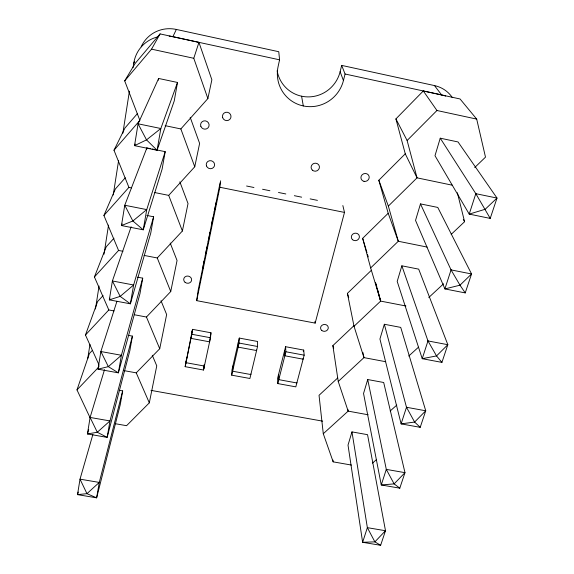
<?xml version="1.0" encoding="UTF-8"?>
<svg xmlns="http://www.w3.org/2000/svg" width="574" height="574" viewBox="0 0 574 574"><rect width="100%" height="100%" fill="white"/><g stroke="black" fill="none" stroke-linecap="round" stroke-linejoin="round"><path stroke-width="0.86" d="M257.554 346.495L257.575 341.48L239.286 338.072L231.975 369.936L231.695 375.166L249.898 378.488L257.554 346.495L239.078 343.058L239.286 338.072M256.585 349.982L256.585 350.549L238.138 347.127L238.361 342.111M250.852 373.961L250.838 374.542L232.606 371.213L232.879 366.011M210.479 337.742L210.981 332.791L192.512 329.347L185.158 366.678L203.533 370.029L210.479 337.742L191.816 334.269L185.158 366.678M203.533 370.029L203.813 367.432M204.251 364.425L203.813 368.458L204.452 365.473L204.387 366.054L185.976 362.682L186.062 362.108M342.857 205.549L344.493 212.423L315.162 323.105L196.695 300.654L219.871 187.26L220.646 180.788M205.657 253.378L205.341 255.731L206.855 247.889M206.999 246.813L206.941 247.272L208.513 239.545M204.107 260.991L202.45 269.895L202.78 267.477M191.049 337.821L190.97 338.38L209.596 341.831L210.708 334.355L210.378 335.883M191.673 333.429L191.594 333.975L192.225 330.911M191.68 334.742L192.512 329.347M196.695 300.654L198.145 290.351L202.715 267.958M185.445 365.1L186.722 357.545M87.757 358.506L89.96 344.364M95.471 309.013L99.044 286.039M104.002 254.217L108.543 225.058M113.229 195.009L118.596 160.541M122.858 133.204L129.408 91.151M133.096 67.495L133.778 63.111L134.682 61.612M146.578 149.663L146.872 147.92L150.359 148.637M158.324 80.231L158.618 78.459L177.502 82.462L174.238 100.945L157.082 150.266L134.531 145.66L138.069 123.805L158.618 78.459M119.22 390.298L122.678 390.916L120.239 404.735L96.626 497.83L77.512 494.63L80.016 479.161L92.895 434.432M128.203 335.331L132.415 336.113L129.846 350.714L107.144 437.366L87.427 433.944L90.096 417.449L104.504 369.678M137.523 277.17L142.718 278.16L139.991 293.608L118.366 372.842L98.01 369.168L100.866 351.532L116.953 301.264M146.844 215.444L153.624 216.785L150.74 233.152L130.377 303.818L109.333 299.865L112.396 280.966L131.137 226.809M152.11 148.989L165.197 151.672L162.133 169.05L143.249 229.815L121.473 225.553L124.759 205.255L146.872 147.92M124.02 370.625L136.232 372.849L159.73 348.741L166.647 314.545L161.021 300.762M115.245 423.698L126.567 425.693L149.312 402.848L156.759 365.853L152.275 355.277M134.194 314.717L146.449 317.027L170.736 291.542L177.057 260.517L170.198 243.039M202.945 266.666L203.942 261.801M205.829 252.56L206.834 247.631M211.533 224.613L212.911 217.862L209.876 232.879M204.043 261.471L205.6 253.852M212.854 218.292L214.475 210.357M215.874 203.505L220.129 182.647M144.06 255.401L157.254 257.963L182.388 230.992L188.028 203.548L179.849 181.843M154.858 192.591L168.706 195.375L194.751 166.776L199.616 143.4L190.202 117.333M165.161 125.67L180.86 128.942L207.881 98.556L211.871 79.786L198.948 42.376L160.081 33.902L135.206 63.348L124.694 80.891L139.884 120.397L113.989 150.23L128.906 187.368L131.496 187.892M210.457 335.23L210.981 332.791M141.182 46.788A33.156 31.792 48.7 0 1 176.354 29.446L278.77 51.717L279.574 59.825L278.117 66.462A33.938 33.249 -48.4 0 0 303.187 105.925A33.938 33.249 -48.4 0 0 343.431 80.561L345.067 74.01L341.681 65.4L434.489 85.583A32.345 30.049 -38 0 1 452.355 97.623M231.695 375.166L239.078 343.058M343.431 80.561L340.124 71.714L341.681 65.4M285.601 346.71L277.601 378.288L277.787 383.576L295.811 386.862L304.17 355.163L303.718 350.083L285.601 346.71L285.874 351.762L277.787 383.576M122.678 390.916L99.28 482.418L96.626 497.83L86.961 493.662L77.512 494.63L78.251 492.054M303.294 351.683L303.718 350.083M132.415 336.113L109.978 420.929L107.144 437.366L97.3 432.244L90.096 417.449L109.978 420.929L97.3 432.244L87.427 433.944L88.705 429.675M142.718 278.16L121.394 355.27L118.366 372.842L108.343 366.635L100.866 351.532L121.394 355.27L108.343 366.635L98.01 369.168L99.08 365.774M153.624 216.785L133.62 284.998L130.377 303.818L120.174 296.385L112.396 280.966L133.62 284.998L120.174 296.385L109.333 299.865L109.907 298.171M351.97 431.892L348.016 445.101L362.632 542.294L380.634 545.3L385.498 530.728L367.547 434.676L351.97 431.892L367.36 527.664L374.879 541.863L380.634 545.3M367.712 379.543L363.543 393.484L381.265 484.958L399.798 488.173L404.979 472.66L383.69 382.492L367.712 379.543L386.302 469.389L394.116 483.882L399.798 488.173M384.336 324.267L379.931 338.997L401.111 423.877L420.211 427.329L425.736 410.783L400.731 327.395L384.336 324.267L406.485 407.267L414.622 422.062L420.211 427.329M401.857 265.819L397.194 281.404L422.227 358.685L441.923 362.388L447.828 344.701L418.69 269.141L401.857 265.819L427.967 340.934L436.534 355.916L441.923 362.388M420.477 203.892L415.533 220.409L444.893 288.923L465.227 292.905L471.555 273.963L437.775 207.429L420.477 203.892L451.049 269.902L459.996 285.192L465.227 292.905M440.244 138.183L434.992 155.719L469.209 214.109L490.218 218.407L497.012 198.059L458.03 141.95L440.244 138.183L475.817 193.682L490.218 218.407M165.197 151.672L146.736 209.603L143.249 229.815L132.867 220.99L124.759 205.255L146.736 209.603L132.867 220.99L121.473 225.553L122.097 223.874M207.881 98.556L193.782 58.29L198.948 42.376M90.491 418.604L76.988 389.897L89.415 353.519L92.443 350.312M177.502 82.462L160.835 128.511L157.082 150.266L146.521 139.869L138.069 123.805L160.835 128.511L146.521 139.869L134.531 145.66L135.227 144.038M98.864 364.583L85.461 335.001L97.623 301.522L103.083 295.603M114.061 310.936L108.809 309.946L94.423 276.948L106.269 246.741L113.975 238.21M122.958 251.297L118.567 250.443L103.916 215.465L115.381 188.961L125.268 177.775M169.165 36.112A34.483 33.019 46.1 0 1 172.874 36.707L176.354 29.446M113.989 150.23L125.017 127.93L137.329 113.681M124.694 80.891L151.558 49.156L160.081 33.902M103.916 215.465L128.906 187.368M94.423 276.948L118.567 250.443M85.461 335.001L108.809 309.946M76.988 389.897L98.369 367.46M452.247 185.187L417.04 177.847L405.266 153.81L395.909 118.911L423.303 90.95L460.061 98.972L476.693 119.098L485.496 157.14L474.712 167.543M405.954 306.007L380.612 301.099L370.661 267.922L398.291 241.267L388.354 206.095L417.04 177.847L407.117 140.501L436.943 110.502L476.693 119.098M427.149 247.078L398.291 241.267L388.196 213.27L378.833 180.258L405.266 153.81M370.661 267.922L362.668 238.332L388.196 213.27M385.714 361.713L363.959 357.624L354.029 326.276L347.406 293.371L371.457 270.203M368.142 414.772L348.145 411.127L338.237 381.466L332.863 345.627L354.172 325.48M354.029 326.276L380.677 301.085L377.197 288.32M451.193 234.371L464.581 221.715L457.378 192.728M337.677 377.986L319.036 395.307L323.284 433.729L333.157 461.848L351.424 465.062M428.792 297.49L443.573 283.793M338.237 381.466L363.959 357.624L362.883 352.436M323.284 433.729L348.145 411.127L347.866 409.391M408.738 356.052L418.489 347.191M390.184 410.984L396.785 405.093M372.461 463.118L376.501 459.58M150.962 390.37L322.681 421.158M285.874 351.762L304.17 355.163M246.576 186.012L253.952 187.504M262.555 189.248L269.909 190.74M278.476 192.477L285.809 193.962M294.347 195.691L301.651 197.169M310.161 198.898L317.444 200.369M219.871 187.26L344.493 212.423M172.874 36.707L279.574 59.825M345.067 74.01L441.621 94.932A33.636 31.118 -36.6 0 1 445.697 96.109M151.558 49.156L193.782 58.29M434.489 85.583L441.621 94.932M423.303 90.95L436.943 110.502M463.297 219.419L464.581 221.715M395.909 118.911L407.117 140.501M136.232 372.849L149.312 402.848M146.449 317.027L159.73 348.741M157.254 257.963L170.736 291.542M168.706 195.375L182.388 230.992M378.833 180.258L388.354 206.095M180.86 128.942L194.751 166.776M332.863 345.627L333.688 348.117M347.406 293.371L348.741 297.605M362.668 238.332L366.973 252.696M367.475 254.39L368.235 256.922M376.035 284.065L376.731 286.62M375.511 282.372L380.612 301.099M301.587 96.202L303.302 105.953M332.942 460.075L333.157 461.848M314.968 321.462L315.162 323.105M303.065 358.607L303.115 359.181L284.848 355.794L284.589 350.714M296.801 382.363L296.837 382.958L278.785 379.651L278.591 374.392M340.124 71.714A32.653 32.001 -53.9 0 1 307.75 96.898A32.653 32.001 -53.9 0 1 277.12 70.774M133.778 63.111A34.483 33.019 46.1 0 1 157.355 36.98M215.924 203.081L214.26 212.071L215.924 203.081M209.933 232.434L208.276 241.374L209.933 232.434M367.36 527.664L362.632 542.294L374.879 541.863L385.498 530.728L367.36 527.664M386.302 469.389L381.265 484.958L394.116 483.882L404.979 472.66L386.302 469.389M406.485 407.267L401.111 423.877L414.622 422.062L425.736 410.783L406.485 407.267M427.967 340.934L422.227 358.685L436.534 355.916L447.828 344.701L427.967 340.934M451.049 269.902L444.893 288.923L459.996 285.192L471.555 273.963L451.049 269.902M475.817 193.682L469.209 214.109L485.174 209.28L497.012 198.059L475.817 193.682M99.28 482.418L86.961 493.662L80.016 479.161L99.28 482.418M222.676 117.706A4.298 4.197 21.5 0 0 229.952 119.241A4.298 4.197 21.5 0 0 227.562 112.303A4.298 4.197 21.5 0 0 222.676 117.706M206.468 165.929A4.205 4.018 15 0 0 213.6 167.393A4.205 4.018 15 0 0 211.218 160.749A4.205 4.018 15 0 0 206.468 165.929M185.093 282.336A3.982 3.609 9.2 0 0 191.58 280.406A3.982 3.609 9.2 0 0 186.32 276.209A3.982 3.609 9.2 0 0 185.093 282.336M321.749 330.452A3.875 3.437 -7 0 0 328.185 328.615A3.875 3.437 -7 0 0 323.334 324.619A3.875 3.437 -7 0 0 321.749 330.452M200.821 126.273A4.298 4.154 24.9 0 0 208.089 127.794A4.298 4.154 24.9 0 0 205.643 120.906A4.298 4.154 24.9 0 0 200.821 126.273M352.529 239.702A4.061 3.738 -15 0 0 359.281 237.701A4.061 3.738 -15 0 0 354.28 233.338A4.061 3.738 -15 0 0 352.529 239.702M364.016 181.348A4.197 3.939 -22.7 0 0 369.082 176.24A4.197 3.939 -22.7 0 0 362.115 174.79A4.197 3.939 -22.7 0 0 364.016 181.348M312.392 170.177A4.19 4.004 -15.1 0 0 319.331 168.038A4.19 4.004 -15.1 0 0 314.078 163.375A4.19 4.004 -15.1 0 0 312.392 170.177"/></g></svg>
